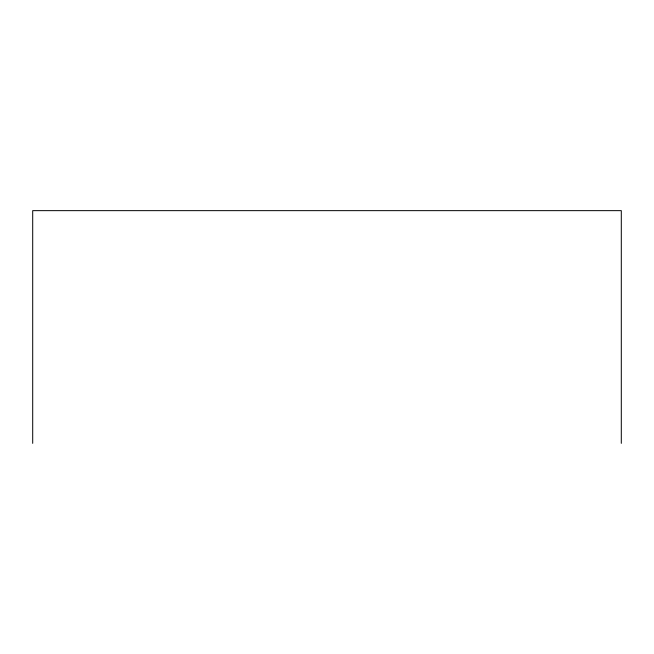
<?xml version="1.0" encoding="UTF-8"?>
<svg xmlns="http://www.w3.org/2000/svg" width="654" height="654" viewBox="0 0 654 654"><rect width="100%" height="100%" fill="white"/><g stroke="black" fill="none" stroke-linecap="round" stroke-linejoin="round"><path stroke-width="0.98" d="M621.3 443.355L621.3 210.645L32.7 210.645L32.7 443.355"/></g></svg>
